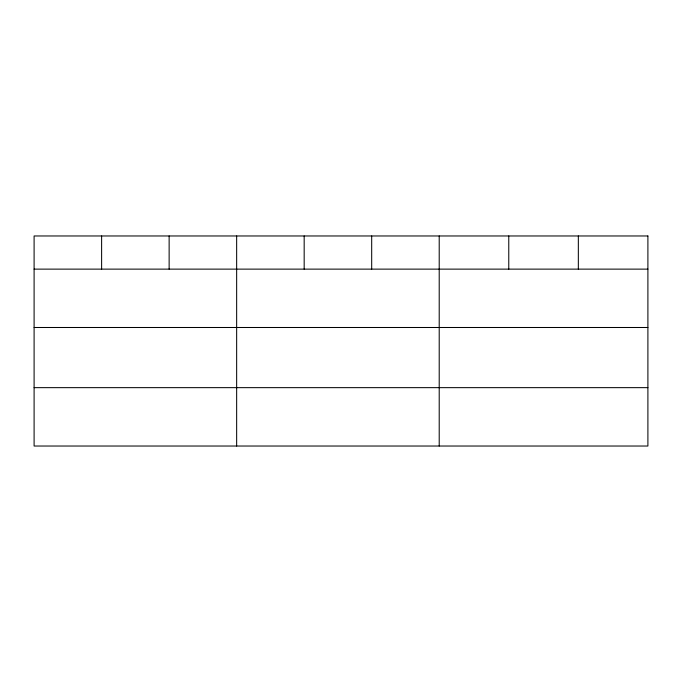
<?xml version="1.0" encoding="UTF-8"?>
<svg xmlns="http://www.w3.org/2000/svg" width="682" height="682" viewBox="0 0 682 682"><rect width="100%" height="100%" fill="white"/><g stroke="black" fill="none" stroke-linecap="round" stroke-linejoin="round"><path stroke-width="1.02" d="M34.1 269.126L647.9 269.126M34.1 327.496L647.9 327.496M34.1 387.649L647.9 387.649M578.336 235.972L578.336 269.126M508.772 235.972L508.772 269.126M439.208 235.972L439.208 446.028M371.69 235.972L371.69 269.126M304.172 235.972L304.172 269.126M236.654 235.972L236.654 446.028M169.136 235.972L169.136 269.126M101.618 235.972L101.618 269.126M647.9 235.972L34.1 235.972L34.1 446.028L647.9 446.028L647.9 235.972"/></g></svg>
